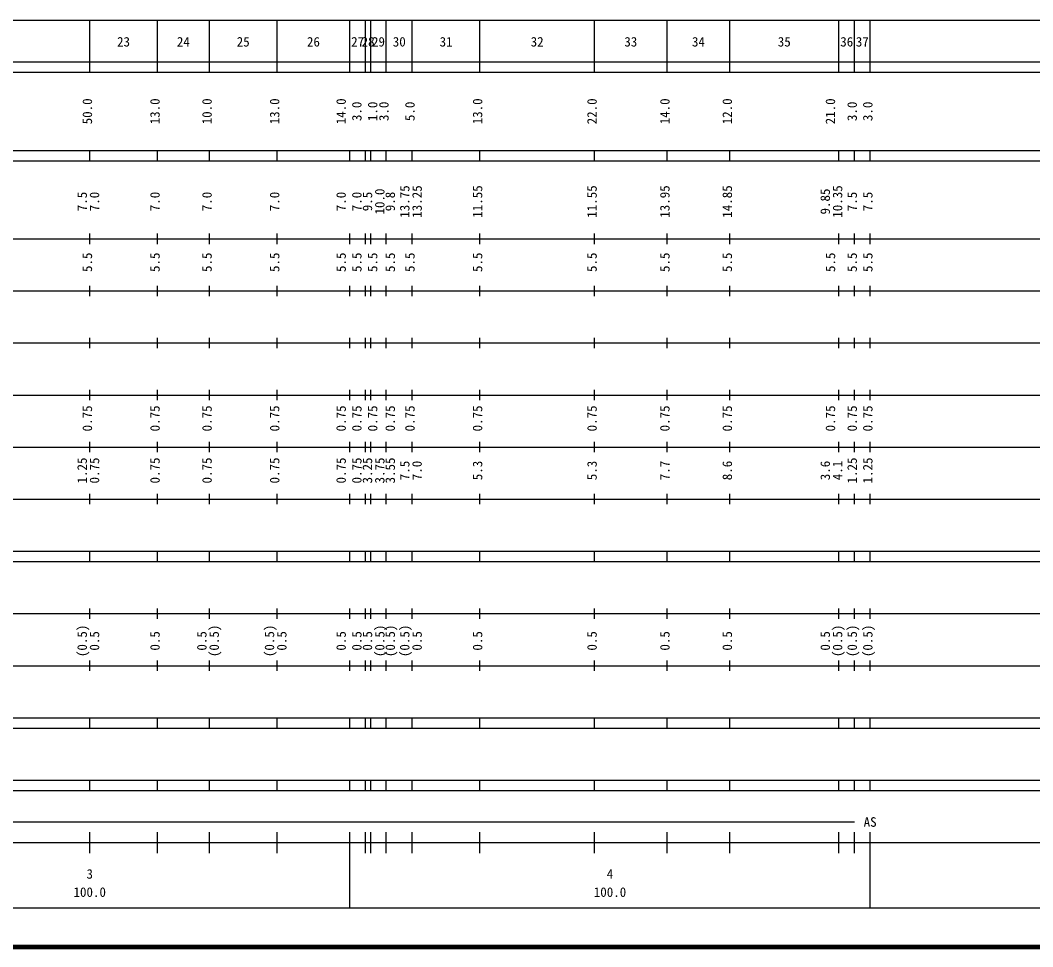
# Model space of a CAD drawing. Units: millimetres on the paper, enlarged 1000 times. Extents: x 40000 to 680000, y 20000 to 380000.
# Drawn here: x 304647 to 499254, y 20000 to 198000 of the extents above; entities that cross this region are included whole.
import ezdxf
from ezdxf.enums import TextEntityAlignment as Align

# ---------------------------------------------------------------- set-up
doc = ezdxf.new("R2010")
doc.units = ezdxf.units.MM
doc.header["$LTSCALE"] = 1000
doc.layers.add('M-TTL', color=2, linetype='Continuous', lineweight=140)
doc.layers.add('M-TTL-BAND', color=7, linetype='Continuous', lineweight=25)
doc.styles.add('ＭＳ ゴシック', font='')
doc.styles.get('ＭＳ ゴシック').set_extended_font_data('MS Gothic')

msp = doc.modelspace()

# ---------------------------------------------------------------- linework, layer by layer
at = {"layer": 'M-TTL'}
msp.add_line((40000, 20000), (680000, 20000), dxfattribs=at)
at = {"layer": 'M-TTL-BAND'}
for p, q in [((68000, 198000), (579000, 198000)), ((318000, 188000), (318000, 198000)), ((331000, 188000), (331000, 198000)), ((341000, 188000), (341000, 198000)), ((354000, 188000), (354000, 198000)), ((368000, 188000), (368000, 198000)), ((371000, 188000), (371000, 198000)), ((372000, 188000), (372000, 198000)), ((375000, 188000), (375000, 198000)), ((380000, 188000), (380000, 198000)), ((393000, 188000), (393000, 198000)), ((415000, 188000), (415000, 198000)), ((429000, 188000), (429000, 198000)), ((441000, 188000), (441000, 198000)), ((462000, 188000), (462000, 198000)), ((465000, 188000), (465000, 198000)), ((468000, 188000), (468000, 198000)), ((40000, 190000), (579000, 190000)), ((40000, 188000), (579000, 188000)), ((40000, 173000), (579000, 173000)), ((318000, 171000), (318000, 173000)), ((331000, 171000), (331000, 173000)), ((341000, 171000), (341000, 173000)), ((354000, 171000), (354000, 173000)), ((368000, 171000), (368000, 173000)), ((371000, 171000), (371000, 173000)), ((372000, 171000), (372000, 173000)), ((375000, 171000), (375000, 173000)), ((380000, 171000), (380000, 173000)), ((393000, 171000), (393000, 173000)), ((415000, 171000), (415000, 173000)), ((429000, 171000), (429000, 173000)), ((441000, 171000), (441000, 173000)), ((462000, 171000), (462000, 173000)), ((465000, 171000), (465000, 173000)), ((468000, 171000), (468000, 173000)), ((40000, 171000), (579000, 171000)), ((40000, 156000), (579000, 156000)), ((318000, 155000), (318000, 157000)), ((331000, 155000), (331000, 157000)), ((341000, 155000), (341000, 157000)), ((354000, 155000), (354000, 157000)), ((368000, 155000), (368000, 157000)), ((371000, 155000), (371000, 157000)), ((372000, 155000), (372000, 157000)), ((375000, 155000), (375000, 157000)), ((380000, 155000), (380000, 157000)), ((393000, 155000), (393000, 157000)), ((415000, 155000), (415000, 157000)), ((429000, 155000), (429000, 157000)), ((441000, 155000), (441000, 157000)), ((462000, 155000), (462000, 157000)), ((465000, 155000), (465000, 157000)), ((468000, 155000), (468000, 157000)), ((46000, 146000), (579000, 146000)), ((318000, 145000), (318000, 147000)), ((331000, 145000), (331000, 147000)), ((341000, 145000), (341000, 147000)), ((354000, 145000), (354000, 147000)), ((368000, 145000), (368000, 147000)), ((371000, 145000), (371000, 147000)), ((372000, 145000), (372000, 147000)), ((375000, 145000), (375000, 147000)), ((380000, 145000), (380000, 147000)), ((393000, 145000), (393000, 147000)), ((415000, 145000), (415000, 147000)), ((429000, 145000), (429000, 147000)), ((441000, 145000), (441000, 147000)), ((462000, 145000), (462000, 147000)), ((465000, 145000), (465000, 147000)), ((468000, 145000), (468000, 147000)), ((318000, 135000), (318000, 137000)), ((331000, 135000), (331000, 137000)), ((341000, 135000), (341000, 137000)), ((354000, 135000), (354000, 137000)), ((368000, 135000), (368000, 137000)), ((371000, 135000), (371000, 137000)), ((372000, 135000), (372000, 137000)), ((375000, 135000), (375000, 137000)), ((380000, 135000), (380000, 137000)), ((393000, 135000), (393000, 137000)), ((415000, 135000), (415000, 137000)), ((429000, 135000), (429000, 137000)), ((441000, 135000), (441000, 137000)), ((462000, 135000), (462000, 137000)), ((465000, 135000), (465000, 137000)), ((468000, 135000), (468000, 137000)), ((52000, 136000), (579000, 136000)), ((318000, 125000), (318000, 127000)), ((331000, 125000), (331000, 127000)), ((341000, 125000), (341000, 127000)), ((354000, 125000), (354000, 127000)), ((368000, 125000), (368000, 127000)), ((371000, 125000), (371000, 127000)), ((372000, 125000), (372000, 127000)), ((375000, 125000), (375000, 127000)), ((380000, 125000), (380000, 127000)), ((393000, 125000), (393000, 127000)), ((415000, 125000), (415000, 127000)), ((429000, 125000), (429000, 127000)), ((441000, 125000), (441000, 127000)), ((462000, 125000), (462000, 127000)), ((465000, 125000), (465000, 127000)), ((468000, 125000), (468000, 127000)), ((46000, 126000), (579000, 126000)), ((318000, 115000), (318000, 117000)), ((331000, 115000), (331000, 117000)), ((341000, 115000), (341000, 117000)), ((354000, 115000), (354000, 117000)), ((368000, 115000), (368000, 117000)), ((371000, 115000), (371000, 117000)), ((372000, 115000), (372000, 117000)), ((375000, 115000), (375000, 117000)), ((380000, 115000), (380000, 117000)), ((393000, 115000), (393000, 117000)), ((415000, 115000), (415000, 117000)), ((429000, 115000), (429000, 117000)), ((441000, 115000), (441000, 117000)), ((462000, 115000), (462000, 117000)), ((465000, 115000), (465000, 117000)), ((468000, 115000), (468000, 117000)), ((52000, 116000), (579000, 116000)), ((46000, 106000), (579000, 106000)), ((318000, 105000), (318000, 107000)), ((331000, 105000), (331000, 107000)), ((341000, 105000), (341000, 107000)), ((354000, 105000), (354000, 107000)), ((368000, 105000), (368000, 107000)), ((371000, 105000), (371000, 107000)), ((372000, 105000), (372000, 107000)), ((375000, 105000), (375000, 107000)), ((380000, 105000), (380000, 107000)), ((393000, 105000), (393000, 107000)), ((415000, 105000), (415000, 107000)), ((429000, 105000), (429000, 107000)), ((441000, 105000), (441000, 107000)), ((462000, 105000), (462000, 107000)), ((465000, 105000), (465000, 107000)), ((468000, 105000), (468000, 107000)), ((40000, 96000), (579000, 96000)), ((318000, 94000), (318000, 96000)), ((331000, 94000), (331000, 96000)), ((341000, 94000), (341000, 96000)), ((354000, 94000), (354000, 96000)), ((368000, 94000), (368000, 96000)), ((371000, 94000), (371000, 96000)), ((372000, 94000), (372000, 96000)), ((375000, 94000), (375000, 96000)), ((380000, 94000), (380000, 96000)), ((393000, 94000), (393000, 96000)), ((415000, 94000), (415000, 96000)), ((429000, 94000), (429000, 96000)), ((441000, 94000), (441000, 96000)), ((462000, 94000), (462000, 96000)), ((465000, 94000), (465000, 96000)), ((468000, 94000), (468000, 96000)), ((40000, 94000), (579000, 94000)), ((49000, 84000), (579000, 84000)), ((318000, 83000), (318000, 85000)), ((331000, 83000), (331000, 85000)), ((341000, 83000), (341000, 85000)), ((354000, 83000), (354000, 85000)), ((368000, 83000), (368000, 85000)), ((371000, 83000), (371000, 85000)), ((372000, 83000), (372000, 85000)), ((375000, 83000), (375000, 85000)), ((380000, 83000), (380000, 85000)), ((393000, 83000), (393000, 85000)), ((415000, 83000), (415000, 85000)), ((429000, 83000), (429000, 85000)), ((441000, 83000), (441000, 85000)), ((462000, 83000), (462000, 85000)), ((465000, 83000), (465000, 85000)), ((468000, 83000), (468000, 85000)), ((40000, 74000), (579000, 74000)), ((318000, 73000), (318000, 75000)), ((331000, 73000), (331000, 75000)), ((341000, 73000), (341000, 75000)), ((354000, 73000), (354000, 75000)), ((368000, 73000), (368000, 75000)), ((371000, 73000), (371000, 75000)), ((372000, 73000), (372000, 75000)), ((375000, 73000), (375000, 75000)), ((380000, 73000), (380000, 75000)), ((393000, 73000), (393000, 75000)), ((415000, 73000), (415000, 75000)), ((429000, 73000), (429000, 75000)), ((441000, 73000), (441000, 75000)), ((462000, 73000), (462000, 75000)), ((465000, 73000), (465000, 75000)), ((468000, 73000), (468000, 75000)), ((40000, 64000), (579000, 64000)), ((318000, 62000), (318000, 64000)), ((331000, 62000), (331000, 64000)), ((341000, 62000), (341000, 64000)), ((354000, 62000), (354000, 64000)), ((368000, 62000), (368000, 64000)), ((371000, 62000), (371000, 64000)), ((372000, 62000), (372000, 64000)), ((375000, 62000), (375000, 64000)), ((380000, 62000), (380000, 64000)), ((393000, 62000), (393000, 64000)), ((415000, 62000), (415000, 64000)), ((429000, 62000), (429000, 64000)), ((441000, 62000), (441000, 64000)), ((462000, 62000), (462000, 64000)), ((465000, 62000), (465000, 64000)), ((468000, 62000), (468000, 64000)), ((40000, 62000), (579000, 62000)), ((40000, 52000), (579000, 52000)), ((318000, 50000), (318000, 52000)), ((331000, 50000), (331000, 52000)), ((341000, 50000), (341000, 52000)), ((354000, 50000), (354000, 52000)), ((368000, 50000), (368000, 52000)), ((371000, 50000), (371000, 52000)), ((372000, 50000), (372000, 52000)), ((375000, 50000), (375000, 52000)), ((380000, 50000), (380000, 52000)), ((393000, 50000), (393000, 52000)), ((415000, 50000), (415000, 52000)), ((429000, 50000), (429000, 52000)), ((441000, 50000), (441000, 52000)), ((462000, 50000), (462000, 52000)), ((465000, 50000), (465000, 52000)), ((468000, 50000), (468000, 52000)), ((40000, 50000), (579000, 50000)), ((71000, 44000), (465000, 44000)), ((318000, 38000), (318000, 42000)), ((331000, 38000), (331000, 42000)), ((341000, 38000), (341000, 42000)), ((354000, 38000), (354000, 42000)), ((368000, 27500), (368000, 42000)), ((371000, 38000), (371000, 42000)), ((372000, 38000), (372000, 42000)), ((375000, 38000), (375000, 42000)), ((380000, 38000), (380000, 42000)), ((393000, 38000), (393000, 42000)), ((415000, 38000), (415000, 42000)), ((429000, 38000), (429000, 42000)), ((441000, 38000), (441000, 42000)), ((462000, 38000), (462000, 42000)), ((465000, 38000), (465000, 42000)), ((468000, 27500), (468000, 42000)), ((40000, 40000), (579000, 40000)), ((68000, 27500), (579000, 27500))]:
    msp.add_line(p, q, dxfattribs=at)

# ---------------------------------------------------------------- texts
at = {"layer": 'M-TTL-BAND', "style": 'ＭＳ ゴシック'}
for s, p in [('23', (324500, 192405)), ('24', (336000, 192405)), ('25', (347500, 192405)), ('26', (361000, 192405)), ('27', (369500, 192405)), ('28', (371500, 192405)), ('29', (373500, 192405)), ('30', (377500, 192405)), ('31', (386500, 192405)), ('32', (404000, 192405)), ('33', (422000, 192405)), ('34', (435000, 192405)), ('35', (451500, 192405)), ('36', (463500, 192405)), ('37', (466500, 192405)), ('AS', (468000, 42500)), ('3', (318000, 32523)), ('4', (418000, 32523)), ('100.0', (318000, 29033)), ('100.0', (418000, 29033))]:
    msp.add_text(s, height=1833, dxfattribs=at).set_placement(p, align=Align.BOTTOM_CENTER)
for s, p in [('50.0', (319000, 180500)), ('13.0', (332000, 180500)), ('10.0', (342000, 180500)), ('13.0', (355000, 180500)), ('14.0', (367771, 180500)), ('3.0', (370790, 180500)), ('1.0', (373832, 180500)), ('3.0', (376000, 180500)), ('5.0', (381000, 180500)), ('13.0', (394000, 180500)), ('22.0', (416000, 180500)), ('14.0', (430000, 180500)), ('12.0', (442000, 180500)), ('21.0', (461819, 180500)), ('3.0', (466000, 180500)), ('3.0', (469000, 180500)), ('10.0', (375202, 163174)), ('13.75', (380000, 163174)), ('13.25', (382370, 163174)), ('11.55', (394000, 163174)), ('11.55', (416000, 163174)), ('13.95', (430000, 163174)), ('14.85', (442000, 163174)), ('9.85', (460819, 163174)), ('10.35', (463189, 163174)), ('7.5', (318000, 163174)), ('7.0', (320370, 163174)), ('7.0', (332000, 163174)), ('7.0', (342000, 163174)), ('7.0', (355000, 163174)), ('7.0', (367771, 163174)), ('7.0', (370790, 163174)), ('9.5', (372832, 163174)), ('9.8', (377210, 163174)), ('7.5', (466000, 163174)), ('7.5', (469000, 163174)), ('5.5', (319000, 151500)), ('5.5', (332000, 151500)), ('5.5', (342000, 151500)), ('5.5', (355000, 151500)), ('5.5', (367771, 151500)), ('5.5', (370790, 151500)), ('5.5', (373832, 151500)), ('5.5', (377210, 151500)), ('5.5', (381000, 151500)), ('5.5', (394000, 151500)), ('5.5', (416000, 151500)), ('5.5', (430000, 151500)), ('5.5', (442000, 151500)), ('5.5', (461819, 151500)), ('5.5', (466000, 151500)), ('5.5', (469000, 151500)), ('0.75', (319000, 121500)), ('0.75', (332000, 121500)), ('0.75', (342000, 121500)), ('0.75', (355000, 121500)), ('0.75', (367771, 121500)), ('0.75', (370790, 121500)), ('0.75', (373832, 121500)), ('0.75', (377210, 121500)), ('0.75', (381000, 121500)), ('0.75', (394000, 121500)), ('0.75', (416000, 121500)), ('0.75', (430000, 121500)), ('0.75', (442000, 121500)), ('0.75', (461819, 121500)), ('0.75', (466000, 121500)), ('0.75', (469000, 121500)), ('1.25', (318000, 111500)), ('0.75', (320370, 111500)), ('0.75', (332000, 111500)), ('0.75', (342000, 111500)), ('0.75', (355000, 111500)), ('0.75', (367771, 111500)), ('0.75', (370790, 111500)), ('3.25', (372832, 111500)), ('3.75', (375202, 111500)), ('3.55', (377210, 111500)), ('7.5', (380000, 111500)), ('7.0', (382370, 111500)), ('5.3', (394000, 111500)), ('5.3', (416000, 111500)), ('7.7', (430000, 111500)), ('8.6', (442000, 111500)), ('3.6', (460819, 111500)), ('4.1', (463189, 111500)), ('1.25', (466000, 111500)), ('1.25', (469000, 111500)), ('(0.5)', (318000, 78764)), ('0.5', (320370, 78764)), ('0.5', (332000, 78764)), ('0.5', (341000, 78764)), ('(0.5)', (343370, 78764)), ('(0.5)', (354000, 78764)), ('0.5', (356370, 78764)), ('0.5', (367771, 78764)), ('0.5', (370790, 78764)), ('0.5', (372832, 78764)), ('(0.5)', (375202, 78764)), ('(0.5)', (377210, 78764)), ('(0.5)', (380000, 78764)), ('0.5', (382370, 78764)), ('0.5', (394000, 78764)), ('0.5', (416000, 78764)), ('0.5', (430000, 78764)), ('0.5', (442000, 78764)), ('0.5', (460819, 78764)), ('(0.5)', (463189, 78764)), ('(0.5)', (466000, 78764)), ('(0.5)', (469000, 78764))]:
    msp.add_text(s, height=1833, rotation=90, dxfattribs=at).set_placement(p, align=Align.BOTTOM_CENTER)

doc.saveas('drawing.dxf')
